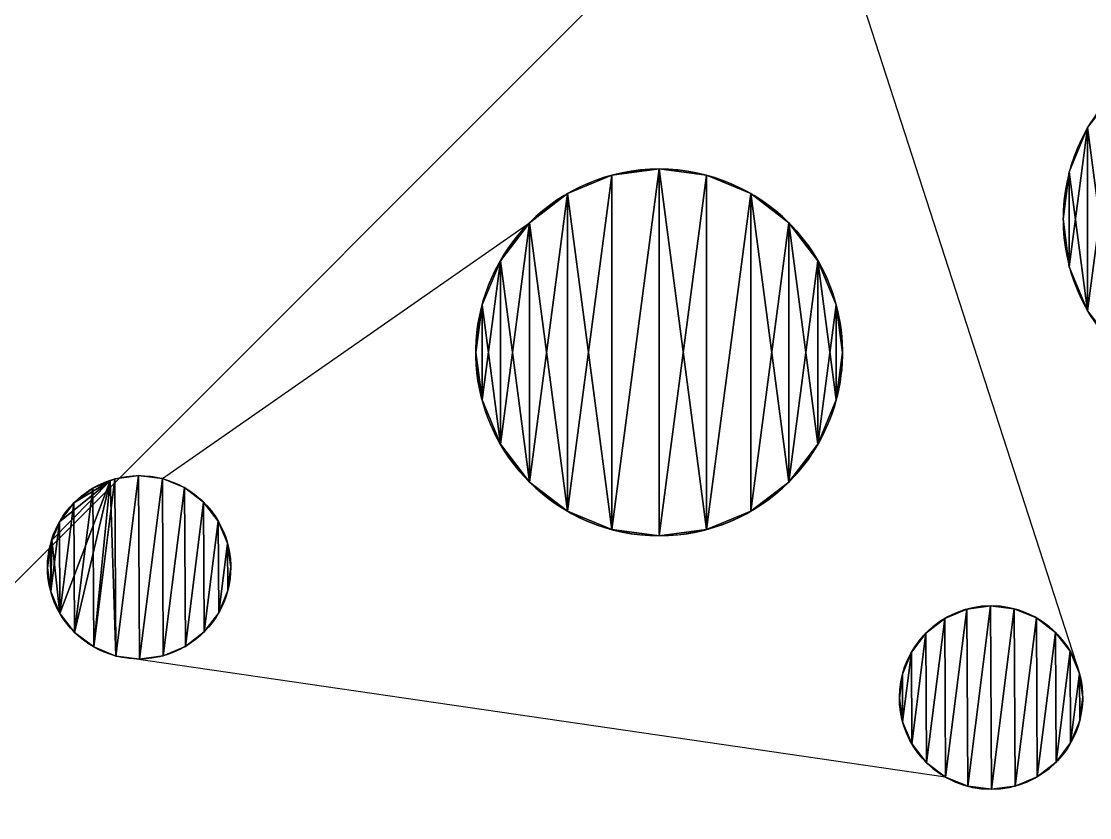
# Model space of a CAD drawing. Extents: x 0.1 to 24.1, y 0 to 24.
# Drawn here: x 5.49 to 11.32, y 4.13 to 8.47 of the extents above; entities that cross this region are included whole.
import ezdxf

# ---------------------------------------------------------------- set-up
doc = ezdxf.new("R2010")
doc.units = 0
doc.header["$MEASUREMENT"] = 0
doc.layers.get('0').update_dxf_attribs({"color": 13, "linetype": 'CONTINUOUS'})

# ---------------------------------------------------------------- blocks, each defined once
blk = doc.blocks.new('CLEANERBASE')
mesh = blk.add_polyface()
corners = [(24, 24), (0, 0), (0, 24), (24, 0)]
mesh.append_faces([[corners[k] for k in face] for face in [(0, 1, 2), (1, 0, 3)]], dxfattribs={"vtx0": -1})
mesh = blk.add_polyface()
corners = [(24, 0, 6), (0, 24, 6), (0, 0, 6), (24, 24, 6)]
mesh.append_faces([[corners[k] for k in face] for face in [(0, 1, 2), (1, 0, 3)]], dxfattribs={"vtx0": -1})

msp = doc.modelspace()

# ---------------------------------------------------------------- linework, layer by layer
for p, q in [((9.8933, 9.1544, 9), (11.2628, 4.9194, 9)), ((11.3073, 7.8953, 6), (11.3073, 7.8953, 9)), ((8.7116, 7.6351, 6), (8.7116, 7.6351, 9)), ((8.9704, 7.6692, 6), (8.9704, 7.6692, 9)), ((9.2292, 7.6351, 6), (9.2292, 7.6351, 9)), ((11.2074, 7.6541, 6), (11.2074, 7.6541, 9)), ((8.4704, 7.5352, 6), (8.4704, 7.5352, 9)), ((9.4704, 7.5352, 6), (9.4704, 7.5352, 9)), ((6.2608, 5.9813, 9), (8.2633, 7.3763, 9)), ((8.2633, 7.3763, 6), (8.2633, 7.3763, 9)), ((9.6775, 7.3763, 6), (9.6775, 7.3763, 9)), ((11.1733, 7.3953, 6), (11.1733, 7.3953, 9)), ((8.1044, 7.1692, 6), (8.1044, 7.1692, 9)), ((9.8364, 7.1692, 6), (9.8364, 7.1692, 9)), ((11.2074, 7.1365, 6), (11.2074, 7.1365, 9)), ((8.0045, 6.928, 6), (8.0045, 6.928, 9)), ((9.9363, 6.928, 6), (9.9363, 6.928, 9)), ((11.3073, 6.8953, 6), (11.3073, 6.8953, 9)), ((7.9704, 6.6692, 6), (7.9704, 6.6692, 9)), ((9.9704, 6.6692, 6), (9.9704, 6.6692, 9)), ((8.0045, 6.4104, 6), (8.0045, 6.4104, 9)), ((9.9363, 6.4104, 6), (9.9363, 6.4104, 9)), ((8.1044, 6.1692, 6), (8.1044, 6.1692, 9)), ((9.8364, 6.1692, 6), (9.8364, 6.1692, 9)), ((5.6588, 5.645, 6), (5.9764, 5.9691, 6)), ((6.002, 5.9799, 6), (6.002, 5.9799, 9)), ((6.1313, 5.9976, 6), (6.1313, 5.9976, 9)), ((6.2608, 5.9813, 6), (6.2608, 5.9813, 9)), ((8.2633, 5.9621, 6), (8.2633, 5.9621, 9)), ((9.6775, 5.9621, 6), (9.6775, 5.9621, 9)), ((5.8817, 5.9293, 6), (5.8817, 5.9293, 9)), ((6.3817, 5.932, 6), (6.3817, 5.932, 9)), ((5.7785, 5.8492, 6), (5.7785, 5.8492, 9)), ((6.4856, 5.8531, 6), (6.4856, 5.8531, 9)), ((8.4704, 5.8032, 6), (8.4704, 5.8032, 9)), ((9.4704, 5.8032, 6), (9.4704, 5.8032, 9)), ((5.6996, 5.7453, 6), (5.6996, 5.7453, 9)), ((6.5657, 5.75, 6), (6.5657, 5.75, 9)), ((8.7116, 5.7033, 6), (8.7116, 5.7033, 9)), ((8.9704, 5.6692, 6), (8.9704, 5.6692, 9)), ((9.2292, 5.7033, 6), (9.2292, 5.7033, 9)), ((5.6504, 5.6244, 6), (5.6504, 5.6244, 9)), ((6.6163, 5.6297, 6), (6.6163, 5.6297, 9)), ((5.634, 5.4949, 6), (5.634, 5.4949, 9)), ((6.634, 5.5003, 6), (6.634, 5.5003, 9)), ((5.6518, 5.3656, 6), (5.6518, 5.3656, 9)), ((6.6177, 5.3708, 6), (6.6177, 5.3708, 9)), ((5.7024, 5.2453, 6), (5.7024, 5.2453, 9)), ((6.5684, 5.25, 6), (6.5684, 5.25, 9)), ((10.6485, 5.2696, 6), (10.6485, 5.2696, 9)), ((10.7779, 5.2874, 6), (10.7779, 5.2874, 9)), ((10.9074, 5.271, 6), (10.9074, 5.271, 9)), ((10.5282, 5.219, 6), (10.5282, 5.219, 9)), ((11.0282, 5.2217, 6), (11.0282, 5.2217, 9)), ((5.7824, 5.1422, 6), (5.7824, 5.1422, 9)), ((6.4895, 5.146, 6), (6.4895, 5.146, 9)), ((10.4251, 5.139, 6), (10.4251, 5.139, 9)), ((11.1322, 5.1428, 6), (11.1322, 5.1428, 9)), ((5.8864, 5.0633, 6), (5.8864, 5.0633, 9)), ((6.0072, 5.014, 6), (6.0072, 5.014, 9)), ((10.5329, 4.353, 9), (6.0072, 5.014, 9)), ((6.2661, 5.0154, 6), (6.2661, 5.0154, 9)), ((6.3864, 5.066, 6), (6.3864, 5.066, 9)), ((10.3462, 5.035, 6), (10.3462, 5.035, 9)), ((11.2122, 5.0397, 6), (11.2122, 5.0397, 9)), ((6.1367, 4.9976, 6), (6.1367, 4.9976, 9)), ((10.2969, 4.9141, 6), (10.2969, 4.9141, 9)), ((11.2628, 4.9194, 6), (11.2628, 4.9194, 9)), ((10.2806, 4.7846, 6), (10.2806, 4.7846, 9)), ((11.2806, 4.7901, 6), (11.2806, 4.7901, 9)), ((10.2983, 4.6553, 6), (10.2983, 4.6553, 9)), ((11.2642, 4.6606, 6), (11.2642, 4.6606, 9)), ((10.3489, 4.535, 6), (10.3489, 4.535, 9)), ((11.2149, 4.5397, 6), (11.2149, 4.5397, 9)), ((10.429, 4.4319, 6), (10.429, 4.4319, 9)), ((11.1361, 4.4357, 6), (11.1361, 4.4357, 9)), ((10.5329, 4.353, 6), (10.5329, 4.353, 9)), ((11.0329, 4.3557, 6), (11.0329, 4.3557, 9)), ((10.6538, 4.3037, 6), (10.6538, 4.3037, 9)), ((10.7833, 4.2874, 6), (10.7833, 4.2874, 9)), ((10.9126, 4.3051, 6), (10.9126, 4.3051, 9))]:
    msp.add_line(p, q)
at = {"extrusion": (0, 0, -1)}
for centre, radius in [((-12.1733, 7.3953, -6), 1), ((-12.1733, 7.3953, -9), 1), ((-8.9704, 6.6692, -6), 1), ((-10.7806, 4.7874, -6), 0.5)]:
    msp.add_circle(centre, radius, dxfattribs=at)
for centre, radius, start, end in [((-8.9704, 6.6692, -9), 1, 45, 240), ((-8.9704, 6.6692, -9), 1, 240, 45), ((-6.134, 5.4976, -9), 0.5, 344.68815, 104.68815), ((-6.134, 5.4976, -6), 0.5, 71.51163, 269.68815), ((-6.134, 5.4976, -6), 0.5, 17.22852, 71.51163), ((-6.134, 5.4976, -9), 0.5, 104.68815, 284.68815), ((-6.134, 5.4976, -6), 0.5, 269.68815, 17.22852), ((-6.134, 5.4976, -9), 0.5, 284.68815, 344.68815), ((-10.7806, 4.7874, -9), 0.5, 299.68815, 164.68815), ((-10.7806, 4.7874, -9), 0.5, 164.68815, 299.68815)]:
    msp.add_arc(centre, radius, start, end, dxfattribs=at)

# ---------------------------------------------------------------- block references
msp.add_blockref('CLEANERBASE', (0.0508, 0.0107))

# ---------------------------------------------------------------- meshes
mesh = msp.add_polyface()
corners = [(11.2074, 7.6541, 6), (11.2074, 7.1365, 6), (11.1733, 7.3953, 6), (11.3073, 7.8953, 6), (11.3073, 6.8953, 6), (11.4662, 8.1024, 6), (11.4662, 6.6882, 6), (11.6733, 8.2613, 6), (11.6733, 6.5292, 6), (11.9145, 8.3612, 6), (11.9145, 6.4293, 6), (12.1733, 8.3953, 6), (12.1733, 6.3953, 6), (12.4321, 8.3612, 6), (12.4321, 6.4293, 6), (12.6733, 8.2613, 6), (12.6733, 6.5292, 6), (12.8804, 8.1024, 6), (12.8804, 6.6882, 6), (13.0393, 7.8953, 6), (13.0393, 6.8953, 6), (13.1392, 7.6541, 6), (13.1392, 7.1365, 6), (13.1733, 7.3953, 6)]
mesh.append_faces([[corners[k] for k in face] for face in [(0, 1, 2), (22, 21, 23)]], dxfattribs={"vtx0": -1})
mesh.append_faces([[corners[k] for k in face] for face in [(1, 3, 4), (4, 5, 6), (6, 7, 8), (8, 9, 10), (10, 11, 12), (12, 13, 14), (14, 15, 16), (16, 17, 18), (18, 19, 20), (20, 21, 22)]], dxfattribs={"vtx0": -1, "vtx1": -1})
mesh.append_faces([[corners[k] for k in face] for face in [(1, 0, 3), (4, 3, 5), (6, 5, 7), (8, 7, 9), (10, 9, 11), (12, 11, 13), (14, 13, 15), (16, 15, 17), (18, 17, 19), (20, 19, 21)]], dxfattribs={"vtx0": -1, "vtx2": -1})
mesh = msp.add_polyface()
corners = [(11.2074, 7.1365, 9), (11.2074, 7.6541, 9), (11.1733, 7.3953, 9), (11.3073, 6.8953, 9), (11.3073, 7.8953, 9), (11.4662, 6.6882, 9), (11.4662, 8.1024, 9), (11.6733, 6.5292, 9), (11.6733, 8.2613, 9), (11.9145, 6.4293, 9), (11.9145, 8.3612, 9), (12.1733, 6.3953, 9), (12.1733, 8.3953, 9), (12.4321, 6.4293, 9), (12.4321, 8.3612, 9), (12.6733, 8.2613, 9), (12.6733, 6.5292, 9), (12.8804, 6.6882, 9), (12.8804, 8.1024, 9), (13.0393, 6.8953, 9), (13.0393, 7.8953, 9), (13.1392, 7.1365, 9), (13.1392, 7.6541, 9), (13.1733, 7.3953, 9)]
mesh.append_faces([[corners[k] for k in face] for face in [(0, 1, 2), (22, 21, 23)]], dxfattribs={"vtx0": -1})
mesh.append_faces([[corners[k] for k in face] for face in [(1, 3, 4), (4, 5, 6), (6, 7, 8), (8, 9, 10), (10, 11, 12), (12, 13, 14), (14, 13, 15), (15, 17, 18), (18, 19, 20), (20, 21, 22)]], dxfattribs={"vtx0": -1, "vtx1": -1})
mesh.append_faces([[corners[k] for k in face] for face in [(1, 0, 3), (4, 3, 5), (6, 5, 7), (8, 7, 9), (10, 9, 11), (12, 11, 13), (15, 13, 16), (15, 16, 17), (18, 17, 19), (20, 19, 21)]], dxfattribs={"vtx0": -1, "vtx2": -1})
mesh = msp.add_polyface()
corners = [(11.4662, 8.1024, 9), (11.3073, 7.8953, 6), (11.3073, 7.8953, 9), (11.4662, 8.1024, 6)]
mesh.append_faces([[corners[k] for k in face] for face in [(0, 1, 2), (1, 0, 3)]], dxfattribs={"vtx0": -1})
mesh = msp.add_polyface()
corners = [(11.3073, 7.8953, 9), (11.2074, 7.6541, 6), (11.2074, 7.6541, 9), (11.3073, 7.8953, 6)]
mesh.append_faces([[corners[k] for k in face] for face in [(0, 1, 2), (1, 0, 3)]], dxfattribs={"vtx0": -1})
mesh = msp.add_polyface()
corners = [(8.0045, 6.4104, 9), (8.0045, 6.928, 9), (7.9704, 6.6692, 9), (8.1044, 6.1692, 9), (8.1044, 7.1692, 9), (8.2633, 5.9621, 9), (8.2633, 7.3763, 9), (8.4704, 5.8032, 9), (8.4704, 7.5352, 9), (8.7116, 5.7033, 9), (8.7116, 7.6351, 9), (8.9704, 7.6692, 9), (8.9704, 5.6692, 9), (9.2292, 5.7033, 9), (9.2292, 7.6351, 9), (9.4704, 7.5352, 9), (9.4704, 5.8032, 9), (9.6775, 5.9621, 9), (9.6775, 7.3763, 9), (9.8364, 6.1692, 9), (9.8364, 7.1692, 9), (9.9363, 6.4104, 9), (9.9363, 6.928, 9), (9.9704, 6.6692, 9)]
mesh.append_faces([[corners[k] for k in face] for face in [(0, 1, 2), (22, 21, 23)]], dxfattribs={"vtx0": -1})
mesh.append_faces([[corners[k] for k in face] for face in [(1, 3, 4), (4, 5, 6), (6, 7, 8), (8, 9, 10), (10, 9, 11), (11, 13, 14), (14, 13, 15), (15, 17, 18), (18, 19, 20), (20, 21, 22)]], dxfattribs={"vtx0": -1, "vtx1": -1})
mesh.append_faces([[corners[k] for k in face] for face in [(1, 0, 3), (4, 3, 5), (6, 5, 7), (8, 7, 9), (11, 9, 12), (11, 12, 13), (15, 13, 16), (15, 16, 17), (18, 17, 19), (20, 19, 21)]], dxfattribs={"vtx0": -1, "vtx2": -1})
mesh = msp.add_polyface()
corners = [(8.0045, 6.928, 6), (8.0045, 6.4104, 6), (7.9704, 6.6692, 6), (8.1044, 7.1692, 6), (8.1044, 6.1692, 6), (8.2633, 7.3763, 6), (8.2633, 5.9621, 6), (8.4704, 7.5352, 6), (8.4704, 5.8032, 6), (8.7116, 7.6351, 6), (8.7116, 5.7033, 6), (8.9704, 7.6692, 6), (8.9704, 5.6692, 6), (9.2292, 7.6351, 6), (9.2292, 5.7033, 6), (9.4704, 7.5352, 6), (9.4704, 5.8032, 6), (9.6775, 7.3763, 6), (9.6775, 5.9621, 6), (9.8364, 7.1692, 6), (9.8364, 6.1692, 6), (9.9363, 6.928, 6), (9.9363, 6.4104, 6), (9.9704, 6.6692, 6)]
mesh.append_faces([[corners[k] for k in face] for face in [(0, 1, 2), (22, 21, 23)]], dxfattribs={"vtx0": -1})
mesh.append_faces([[corners[k] for k in face] for face in [(1, 3, 4), (4, 5, 6), (6, 7, 8), (8, 9, 10), (10, 11, 12), (12, 13, 14), (14, 15, 16), (16, 17, 18), (18, 19, 20), (20, 21, 22)]], dxfattribs={"vtx0": -1, "vtx1": -1})
mesh.append_faces([[corners[k] for k in face] for face in [(1, 0, 3), (4, 3, 5), (6, 5, 7), (8, 7, 9), (10, 9, 11), (12, 11, 13), (14, 13, 15), (16, 15, 17), (18, 17, 19), (20, 19, 21)]], dxfattribs={"vtx0": -1, "vtx2": -1})
mesh = msp.add_polyface()
corners = [(8.4704, 7.5352, 9), (8.7116, 7.6351, 6), (8.4704, 7.5352, 6), (8.7116, 7.6351, 9)]
mesh.append_faces([[corners[k] for k in face] for face in [(0, 1, 2), (1, 0, 3)]], dxfattribs={"vtx0": -1})
mesh = msp.add_polyface()
corners = [(8.7116, 7.6351, 9), (8.9704, 7.6692, 6), (8.7116, 7.6351, 6), (8.9704, 7.6692, 9)]
mesh.append_faces([[corners[k] for k in face] for face in [(0, 1, 2), (1, 0, 3)]], dxfattribs={"vtx0": -1})
mesh = msp.add_polyface()
corners = [(8.9704, 7.6692, 9), (9.2292, 7.6351, 6), (8.9704, 7.6692, 6), (9.2292, 7.6351, 9)]
mesh.append_faces([[corners[k] for k in face] for face in [(0, 1, 2), (1, 0, 3)]], dxfattribs={"vtx0": -1})
mesh = msp.add_polyface()
corners = [(9.2292, 7.6351, 9), (9.4704, 7.5352, 6), (9.2292, 7.6351, 6), (9.4704, 7.5352, 9)]
mesh.append_faces([[corners[k] for k in face] for face in [(0, 1, 2), (1, 0, 3)]], dxfattribs={"vtx0": -1})
mesh = msp.add_polyface()
corners = [(11.2074, 7.6541, 9), (11.1733, 7.3953, 6), (11.1733, 7.3953, 9), (11.2074, 7.6541, 6)]
mesh.append_faces([[corners[k] for k in face] for face in [(0, 1, 2), (1, 0, 3)]], dxfattribs={"vtx0": -1})
mesh = msp.add_polyface()
corners = [(8.2633, 7.3763, 9), (8.4704, 7.5352, 6), (8.2633, 7.3763, 6), (8.4704, 7.5352, 9)]
mesh.append_faces([[corners[k] for k in face] for face in [(0, 1, 2), (1, 0, 3)]], dxfattribs={"vtx0": -1})
mesh = msp.add_polyface()
corners = [(9.4704, 7.5352, 9), (9.6775, 7.3763, 6), (9.4704, 7.5352, 6), (9.6775, 7.3763, 9)]
mesh.append_faces([[corners[k] for k in face] for face in [(0, 1, 2), (1, 0, 3)]], dxfattribs={"vtx0": -1})
mesh = msp.add_polyface()
corners = [(8.2633, 7.3763, 9), (8.1044, 7.1692, 6), (8.1044, 7.1692, 9), (8.2633, 7.3763, 6)]
mesh.append_faces([[corners[k] for k in face] for face in [(0, 1, 2), (1, 0, 3)]], dxfattribs={"vtx0": -1})
mesh = msp.add_polyface()
corners = [(9.6775, 7.3763, 6), (9.8364, 7.1692, 9), (9.8364, 7.1692, 6), (9.6775, 7.3763, 9)]
mesh.append_faces([[corners[k] for k in face] for face in [(0, 1, 2), (1, 0, 3)]], dxfattribs={"vtx0": -1})
mesh = msp.add_polyface()
corners = [(11.1733, 7.3953, 9), (11.2074, 7.1365, 6), (11.2074, 7.1365, 9), (11.1733, 7.3953, 6)]
mesh.append_faces([[corners[k] for k in face] for face in [(0, 1, 2), (1, 0, 3)]], dxfattribs={"vtx0": -1})
mesh = msp.add_polyface()
corners = [(8.1044, 7.1692, 9), (8.0045, 6.928, 6), (8.0045, 6.928, 9), (8.1044, 7.1692, 6)]
mesh.append_faces([[corners[k] for k in face] for face in [(0, 1, 2), (1, 0, 3)]], dxfattribs={"vtx0": -1})
mesh = msp.add_polyface()
corners = [(9.8364, 7.1692, 6), (9.9363, 6.928, 9), (9.9363, 6.928, 6), (9.8364, 7.1692, 9)]
mesh.append_faces([[corners[k] for k in face] for face in [(0, 1, 2), (1, 0, 3)]], dxfattribs={"vtx0": -1})
mesh = msp.add_polyface()
corners = [(11.2074, 7.1365, 9), (11.3073, 6.8953, 6), (11.3073, 6.8953, 9), (11.2074, 7.1365, 6)]
mesh.append_faces([[corners[k] for k in face] for face in [(0, 1, 2), (1, 0, 3)]], dxfattribs={"vtx0": -1})
mesh = msp.add_polyface()
corners = [(8.0045, 6.928, 9), (7.9704, 6.6692, 6), (7.9704, 6.6692, 9), (8.0045, 6.928, 6)]
mesh.append_faces([[corners[k] for k in face] for face in [(0, 1, 2), (1, 0, 3)]], dxfattribs={"vtx0": -1})
mesh = msp.add_polyface()
corners = [(9.9363, 6.928, 6), (9.9704, 6.6692, 9), (9.9704, 6.6692, 6), (9.9363, 6.928, 9)]
mesh.append_faces([[corners[k] for k in face] for face in [(0, 1, 2), (1, 0, 3)]], dxfattribs={"vtx0": -1})
mesh = msp.add_polyface()
corners = [(11.3073, 6.8953, 9), (11.4662, 6.6882, 6), (11.4662, 6.6882, 9), (11.3073, 6.8953, 6)]
mesh.append_faces([[corners[k] for k in face] for face in [(0, 1, 2), (1, 0, 3)]], dxfattribs={"vtx0": -1})
mesh = msp.add_polyface()
corners = [(7.9704, 6.6692, 9), (8.0045, 6.4104, 6), (8.0045, 6.4104, 9), (7.9704, 6.6692, 6)]
mesh.append_faces([[corners[k] for k in face] for face in [(0, 1, 2), (1, 0, 3)]], dxfattribs={"vtx0": -1})
mesh = msp.add_polyface()
corners = [(9.9704, 6.6692, 6), (9.9363, 6.4104, 9), (9.9363, 6.4104, 6), (9.9704, 6.6692, 9)]
mesh.append_faces([[corners[k] for k in face] for face in [(0, 1, 2), (1, 0, 3)]], dxfattribs={"vtx0": -1})
mesh = msp.add_polyface()
corners = [(8.0045, 6.4104, 9), (8.1044, 6.1692, 6), (8.1044, 6.1692, 9), (8.0045, 6.4104, 6)]
mesh.append_faces([[corners[k] for k in face] for face in [(0, 1, 2), (1, 0, 3)]], dxfattribs={"vtx0": -1})
mesh = msp.add_polyface()
corners = [(9.9363, 6.4104, 6), (9.8364, 6.1692, 9), (9.8364, 6.1692, 6), (9.9363, 6.4104, 9)]
mesh.append_faces([[corners[k] for k in face] for face in [(0, 1, 2), (1, 0, 3)]], dxfattribs={"vtx0": -1})
mesh = msp.add_polyface()
corners = [(8.1044, 6.1692, 9), (8.2633, 5.9621, 6), (8.2633, 5.9621, 9), (8.1044, 6.1692, 6)]
mesh.append_faces([[corners[k] for k in face] for face in [(0, 1, 2), (1, 0, 3)]], dxfattribs={"vtx0": -1})
mesh = msp.add_polyface()
corners = [(9.8364, 6.1692, 6), (9.6775, 5.9621, 9), (9.6775, 5.9621, 6), (9.8364, 6.1692, 9)]
mesh.append_faces([[corners[k] for k in face] for face in [(0, 1, 2), (1, 0, 3)]], dxfattribs={"vtx0": -1})
mesh = msp.add_polyface()
corners = [(5.6504, 5.6244, 6), (5.6518, 5.3656, 6), (5.634, 5.4949, 6), (5.6588, 5.645, 6), (5.7024, 5.2453, 6), (5.9764, 5.9691, 6), (5.7824, 5.1422, 6), (5.8864, 5.0633, 6), (6.0072, 5.014, 6), (6.002, 5.9799, 6), (6.1313, 5.9976, 6), (6.1367, 4.9976, 6), (6.2608, 5.9813, 6), (6.2661, 5.0154, 6), (6.3817, 5.932, 6), (6.3864, 5.066, 6), (6.4856, 5.8531, 6), (6.4895, 5.146, 6), (6.5657, 5.75, 6), (6.5684, 5.25, 6), (6.6163, 5.6297, 6), (6.6177, 5.3708, 6), (6.634, 5.5003, 6)]
mesh.append_faces([[corners[k] for k in face] for face in [(0, 1, 2), (21, 20, 22)]], dxfattribs={"vtx0": -1})
mesh.append_faces([[corners[k] for k in face] for face in [(1, 3, 4), (4, 5, 6), (6, 5, 7), (7, 5, 8), (8, 10, 11), (11, 12, 13), (13, 14, 15), (15, 16, 17), (17, 18, 19), (19, 20, 21)]], dxfattribs={"vtx0": -1, "vtx1": -1})
mesh.append_faces([[corners[k] for k in face] for face in [(1, 0, 3), (4, 3, 5), (8, 5, 9), (8, 9, 10), (11, 10, 12), (13, 12, 14), (15, 14, 16), (17, 16, 18), (19, 18, 20)]], dxfattribs={"vtx0": -1, "vtx2": -1})
mesh = msp.add_polyface()
corners = [(5.6518, 5.3656, 9), (5.6504, 5.6244, 9), (5.634, 5.4949, 9), (5.6996, 5.7453, 9), (5.7024, 5.2453, 9), (5.7785, 5.8492, 9), (5.7824, 5.1422, 9), (5.8817, 5.9293, 9), (5.8864, 5.0633, 9), (6.002, 5.9799, 9), (6.0072, 5.014, 9), (6.1313, 5.9976, 9), (6.1367, 4.9976, 9), (6.2608, 5.9813, 9), (6.2661, 5.0154, 9), (6.3817, 5.932, 9), (6.3864, 5.066, 9), (6.4856, 5.8531, 9), (6.4895, 5.146, 9), (6.5657, 5.75, 9), (6.5684, 5.25, 9), (6.6163, 5.6297, 9), (6.6177, 5.3708, 9), (6.634, 5.5003, 9)]
mesh.append_faces([[corners[k] for k in face] for face in [(0, 1, 2), (21, 22, 23)]], dxfattribs={"vtx0": -1})
mesh.append_faces([[corners[k] for k in face] for face in [(1, 0, 3), (3, 4, 5), (5, 6, 7), (7, 8, 9), (9, 10, 11), (11, 12, 13), (13, 14, 15), (15, 16, 17), (17, 18, 19), (19, 20, 21)]], dxfattribs={"vtx0": -1, "vtx1": -1})
mesh.append_faces([[corners[k] for k in face] for face in [(3, 0, 4), (5, 4, 6), (7, 6, 8), (9, 8, 10), (11, 10, 12), (13, 12, 14), (15, 14, 16), (17, 16, 18), (19, 18, 20), (21, 20, 22)]], dxfattribs={"vtx0": -1, "vtx2": -1})
mesh = msp.add_polyface()
corners = [(5.6996, 5.7453, 6), (5.9764, 5.9691, 6), (5.6588, 5.645, 6), (5.7785, 5.8492, 6), (5.8817, 5.9293, 6)]
mesh.append_faces([[corners[k] for k in face] for face in [(0, 1, 2), (1, 3, 4)]], dxfattribs={"vtx0": -1})
mesh.append_faces([[corners[k] for k in face] for face in [(1, 0, 3)]], dxfattribs={"vtx0": -1, "vtx2": -1})
mesh = msp.add_polyface()
corners = [(5.8817, 5.9293, 9), (5.9764, 5.9691, 6), (5.8817, 5.9293, 6), (6.002, 5.9799, 6), (6.002, 5.9799, 9)]
mesh.append_faces([[corners[k] for k in face] for face in [(0, 1, 2), (3, 0, 4)]], dxfattribs={"vtx0": -1})
mesh.append_faces([[corners[k] for k in face] for face in [(1, 0, 3)]], dxfattribs={"vtx0": -1, "vtx1": -1})
mesh = msp.add_polyface()
corners = [(6.002, 5.9799, 9), (6.1313, 5.9976, 6), (6.002, 5.9799, 6), (6.1313, 5.9976, 9)]
mesh.append_faces([[corners[k] for k in face] for face in [(0, 1, 2), (1, 0, 3)]], dxfattribs={"vtx0": -1})
mesh = msp.add_polyface()
corners = [(6.1313, 5.9976, 9), (6.2608, 5.9813, 6), (6.1313, 5.9976, 6), (6.2608, 5.9813, 9)]
mesh.append_faces([[corners[k] for k in face] for face in [(0, 1, 2), (1, 0, 3)]], dxfattribs={"vtx0": -1})
mesh = msp.add_polyface()
corners = [(6.2608, 5.9813, 9), (6.3817, 5.932, 6), (6.2608, 5.9813, 6), (6.3817, 5.932, 9)]
mesh.append_faces([[corners[k] for k in face] for face in [(0, 1, 2), (1, 0, 3)]], dxfattribs={"vtx0": -1})
mesh = msp.add_polyface()
corners = [(8.4704, 5.8032, 9), (8.2633, 5.9621, 6), (8.4704, 5.8032, 6), (8.2633, 5.9621, 9)]
mesh.append_faces([[corners[k] for k in face] for face in [(0, 1, 2), (1, 0, 3)]], dxfattribs={"vtx0": -1})
mesh = msp.add_polyface()
corners = [(9.6775, 5.9621, 9), (9.4704, 5.8032, 6), (9.6775, 5.9621, 6), (9.4704, 5.8032, 9)]
mesh.append_faces([[corners[k] for k in face] for face in [(0, 1, 2), (1, 0, 3)]], dxfattribs={"vtx0": -1})
mesh = msp.add_polyface()
corners = [(5.7785, 5.8492, 9), (5.8817, 5.9293, 6), (5.7785, 5.8492, 6), (5.8817, 5.9293, 9)]
mesh.append_faces([[corners[k] for k in face] for face in [(0, 1, 2), (1, 0, 3)]], dxfattribs={"vtx0": -1})
mesh = msp.add_polyface()
corners = [(6.3817, 5.932, 9), (6.4856, 5.8531, 6), (6.3817, 5.932, 6), (6.4856, 5.8531, 9)]
mesh.append_faces([[corners[k] for k in face] for face in [(0, 1, 2), (1, 0, 3)]], dxfattribs={"vtx0": -1})
mesh = msp.add_polyface()
corners = [(5.7785, 5.8492, 9), (5.6996, 5.7453, 6), (5.6996, 5.7453, 9), (5.7785, 5.8492, 6)]
mesh.append_faces([[corners[k] for k in face] for face in [(0, 1, 2), (1, 0, 3)]], dxfattribs={"vtx0": -1})
mesh = msp.add_polyface()
corners = [(6.4856, 5.8531, 6), (6.5657, 5.75, 9), (6.5657, 5.75, 6), (6.4856, 5.8531, 9)]
mesh.append_faces([[corners[k] for k in face] for face in [(0, 1, 2), (1, 0, 3)]], dxfattribs={"vtx0": -1})
mesh = msp.add_polyface()
corners = [(8.7116, 5.7033, 9), (8.4704, 5.8032, 6), (8.7116, 5.7033, 6), (8.4704, 5.8032, 9)]
mesh.append_faces([[corners[k] for k in face] for face in [(0, 1, 2), (1, 0, 3)]], dxfattribs={"vtx0": -1})
mesh = msp.add_polyface()
corners = [(9.4704, 5.8032, 9), (9.2292, 5.7033, 6), (9.4704, 5.8032, 6), (9.2292, 5.7033, 9)]
mesh.append_faces([[corners[k] for k in face] for face in [(0, 1, 2), (1, 0, 3)]], dxfattribs={"vtx0": -1})
mesh = msp.add_polyface()
corners = [(5.6996, 5.7453, 9), (5.6504, 5.6244, 6), (5.6504, 5.6244, 9), (5.6588, 5.645, 6), (5.6996, 5.7453, 6)]
mesh.append_faces([[corners[k] for k in face] for face in [(0, 1, 2), (3, 0, 4)]], dxfattribs={"vtx0": -1})
mesh.append_faces([[corners[k] for k in face] for face in [(1, 0, 3)]], dxfattribs={"vtx0": -1, "vtx1": -1})
mesh = msp.add_polyface()
corners = [(6.5657, 5.75, 6), (6.6163, 5.6297, 9), (6.6163, 5.6297, 6), (6.5657, 5.75, 9)]
mesh.append_faces([[corners[k] for k in face] for face in [(0, 1, 2), (1, 0, 3)]], dxfattribs={"vtx0": -1})
mesh = msp.add_polyface()
corners = [(8.9704, 5.6692, 9), (8.7116, 5.7033, 6), (8.9704, 5.6692, 6), (8.7116, 5.7033, 9)]
mesh.append_faces([[corners[k] for k in face] for face in [(0, 1, 2), (1, 0, 3)]], dxfattribs={"vtx0": -1})
mesh = msp.add_polyface()
corners = [(9.2292, 5.7033, 9), (8.9704, 5.6692, 6), (9.2292, 5.7033, 6), (8.9704, 5.6692, 9)]
mesh.append_faces([[corners[k] for k in face] for face in [(0, 1, 2), (1, 0, 3)]], dxfattribs={"vtx0": -1})
mesh = msp.add_polyface()
corners = [(5.6504, 5.6244, 9), (5.634, 5.4949, 6), (5.634, 5.4949, 9), (5.6504, 5.6244, 6)]
mesh.append_faces([[corners[k] for k in face] for face in [(0, 1, 2), (1, 0, 3)]], dxfattribs={"vtx0": -1})
mesh = msp.add_polyface()
corners = [(6.6163, 5.6297, 6), (6.634, 5.5003, 9), (6.634, 5.5003, 6), (6.6163, 5.6297, 9)]
mesh.append_faces([[corners[k] for k in face] for face in [(0, 1, 2), (1, 0, 3)]], dxfattribs={"vtx0": -1})
mesh = msp.add_polyface()
corners = [(5.634, 5.4949, 9), (5.6518, 5.3656, 6), (5.6518, 5.3656, 9), (5.634, 5.4949, 6)]
mesh.append_faces([[corners[k] for k in face] for face in [(0, 1, 2), (1, 0, 3)]], dxfattribs={"vtx0": -1})
mesh = msp.add_polyface()
corners = [(6.634, 5.5003, 6), (6.6177, 5.3708, 9), (6.6177, 5.3708, 6), (6.634, 5.5003, 9)]
mesh.append_faces([[corners[k] for k in face] for face in [(0, 1, 2), (1, 0, 3)]], dxfattribs={"vtx0": -1})
mesh = msp.add_polyface()
corners = [(5.6518, 5.3656, 9), (5.7024, 5.2453, 6), (5.7024, 5.2453, 9), (5.6518, 5.3656, 6)]
mesh.append_faces([[corners[k] for k in face] for face in [(0, 1, 2), (1, 0, 3)]], dxfattribs={"vtx0": -1})
mesh = msp.add_polyface()
corners = [(6.6177, 5.3708, 6), (6.5684, 5.25, 9), (6.5684, 5.25, 6), (6.6177, 5.3708, 9)]
mesh.append_faces([[corners[k] for k in face] for face in [(0, 1, 2), (1, 0, 3)]], dxfattribs={"vtx0": -1})
mesh = msp.add_polyface()
corners = [(5.7024, 5.2453, 9), (5.7824, 5.1422, 6), (5.7824, 5.1422, 9), (5.7024, 5.2453, 6)]
mesh.append_faces([[corners[k] for k in face] for face in [(0, 1, 2), (1, 0, 3)]], dxfattribs={"vtx0": -1})
mesh = msp.add_polyface()
corners = [(6.5684, 5.25, 6), (6.4895, 5.146, 9), (6.4895, 5.146, 6), (6.5684, 5.25, 9)]
mesh.append_faces([[corners[k] for k in face] for face in [(0, 1, 2), (1, 0, 3)]], dxfattribs={"vtx0": -1})
mesh = msp.add_polyface()
corners = [(10.2969, 4.9141, 6), (10.2983, 4.6553, 6), (10.2806, 4.7846, 6), (10.3462, 5.035, 6), (10.3489, 4.535, 6), (10.4251, 5.139, 6), (10.429, 4.4319, 6), (10.5282, 5.219, 6), (10.5329, 4.353, 6), (10.6485, 5.2696, 6), (10.6538, 4.3037, 6), (10.7779, 5.2874, 6), (10.7833, 4.2874, 6), (10.9074, 5.271, 6), (10.9126, 4.3051, 6), (11.0282, 5.2217, 6), (11.0329, 4.3557, 6), (11.1322, 5.1428, 6), (11.1361, 4.4357, 6), (11.2122, 5.0397, 6), (11.2149, 4.5397, 6), (11.2628, 4.9194, 6), (11.2642, 4.6606, 6), (11.2806, 4.7901, 6)]
mesh.append_faces([[corners[k] for k in face] for face in [(0, 1, 2), (22, 21, 23)]], dxfattribs={"vtx0": -1})
mesh.append_faces([[corners[k] for k in face] for face in [(1, 3, 4), (4, 5, 6), (6, 7, 8), (8, 9, 10), (10, 11, 12), (12, 13, 14), (14, 15, 16), (16, 17, 18), (18, 19, 20), (20, 21, 22)]], dxfattribs={"vtx0": -1, "vtx1": -1})
mesh.append_faces([[corners[k] for k in face] for face in [(1, 0, 3), (4, 3, 5), (6, 5, 7), (8, 7, 9), (10, 9, 11), (12, 11, 13), (14, 13, 15), (16, 15, 17), (18, 17, 19), (20, 19, 21)]], dxfattribs={"vtx0": -1, "vtx2": -1})
mesh = msp.add_polyface()
corners = [(10.2983, 4.6553, 9), (10.2969, 4.9141, 9), (10.2806, 4.7846, 9), (10.3462, 5.035, 9), (10.3489, 4.535, 9), (10.4251, 5.139, 9), (10.429, 4.4319, 9), (10.5282, 5.219, 9), (10.5329, 4.353, 9), (10.6485, 5.2696, 9), (10.6538, 4.3037, 9), (10.7779, 5.2874, 9), (10.7833, 4.2874, 9), (10.9074, 5.271, 9), (10.9126, 4.3051, 9), (11.0282, 5.2217, 9), (11.0329, 4.3557, 9), (11.1322, 5.1428, 9), (11.1361, 4.4357, 9), (11.2122, 5.0397, 9), (11.2149, 4.5397, 9), (11.2628, 4.9194, 9), (11.2642, 4.6606, 9), (11.2806, 4.7901, 9)]
mesh.append_faces([[corners[k] for k in face] for face in [(0, 1, 2), (21, 22, 23)]], dxfattribs={"vtx0": -1})
mesh.append_faces([[corners[k] for k in face] for face in [(1, 0, 3), (3, 4, 5), (5, 6, 7), (7, 8, 9), (9, 10, 11), (11, 12, 13), (13, 14, 15), (15, 16, 17), (17, 18, 19), (19, 20, 21)]], dxfattribs={"vtx0": -1, "vtx1": -1})
mesh.append_faces([[corners[k] for k in face] for face in [(3, 0, 4), (5, 4, 6), (7, 6, 8), (9, 8, 10), (11, 10, 12), (13, 12, 14), (15, 14, 16), (17, 16, 18), (19, 18, 20), (21, 20, 22)]], dxfattribs={"vtx0": -1, "vtx2": -1})
mesh = msp.add_polyface()
corners = [(10.5282, 5.219, 9), (10.6485, 5.2696, 6), (10.5282, 5.219, 6), (10.6485, 5.2696, 9)]
mesh.append_faces([[corners[k] for k in face] for face in [(0, 1, 2), (1, 0, 3)]], dxfattribs={"vtx0": -1})
mesh = msp.add_polyface()
corners = [(10.6485, 5.2696, 9), (10.7779, 5.2874, 6), (10.6485, 5.2696, 6), (10.7779, 5.2874, 9)]
mesh.append_faces([[corners[k] for k in face] for face in [(0, 1, 2), (1, 0, 3)]], dxfattribs={"vtx0": -1})
mesh = msp.add_polyface()
corners = [(10.7779, 5.2874, 9), (10.9074, 5.271, 6), (10.7779, 5.2874, 6), (10.9074, 5.271, 9)]
mesh.append_faces([[corners[k] for k in face] for face in [(0, 1, 2), (1, 0, 3)]], dxfattribs={"vtx0": -1})
mesh = msp.add_polyface()
corners = [(10.9074, 5.271, 9), (11.0282, 5.2217, 6), (10.9074, 5.271, 6), (11.0282, 5.2217, 9)]
mesh.append_faces([[corners[k] for k in face] for face in [(0, 1, 2), (1, 0, 3)]], dxfattribs={"vtx0": -1})
mesh = msp.add_polyface()
corners = [(10.4251, 5.139, 9), (10.5282, 5.219, 6), (10.4251, 5.139, 6), (10.5282, 5.219, 9)]
mesh.append_faces([[corners[k] for k in face] for face in [(0, 1, 2), (1, 0, 3)]], dxfattribs={"vtx0": -1})
mesh = msp.add_polyface()
corners = [(11.0282, 5.2217, 9), (11.1322, 5.1428, 6), (11.0282, 5.2217, 6), (11.1322, 5.1428, 9)]
mesh.append_faces([[corners[k] for k in face] for face in [(0, 1, 2), (1, 0, 3)]], dxfattribs={"vtx0": -1})
mesh = msp.add_polyface()
corners = [(5.8864, 5.0633, 9), (5.7824, 5.1422, 6), (5.8864, 5.0633, 6), (5.7824, 5.1422, 9)]
mesh.append_faces([[corners[k] for k in face] for face in [(0, 1, 2), (1, 0, 3)]], dxfattribs={"vtx0": -1})
mesh = msp.add_polyface()
corners = [(6.4895, 5.146, 9), (6.3864, 5.066, 6), (6.4895, 5.146, 6), (6.3864, 5.066, 9)]
mesh.append_faces([[corners[k] for k in face] for face in [(0, 1, 2), (1, 0, 3)]], dxfattribs={"vtx0": -1})
mesh = msp.add_polyface()
corners = [(10.4251, 5.139, 9), (10.3462, 5.035, 6), (10.3462, 5.035, 9), (10.4251, 5.139, 6)]
mesh.append_faces([[corners[k] for k in face] for face in [(0, 1, 2), (1, 0, 3)]], dxfattribs={"vtx0": -1})
mesh = msp.add_polyface()
corners = [(11.1322, 5.1428, 6), (11.2122, 5.0397, 9), (11.2122, 5.0397, 6), (11.1322, 5.1428, 9)]
mesh.append_faces([[corners[k] for k in face] for face in [(0, 1, 2), (1, 0, 3)]], dxfattribs={"vtx0": -1})
mesh = msp.add_polyface()
corners = [(6.0072, 5.014, 9), (5.8864, 5.0633, 6), (6.0072, 5.014, 6), (5.8864, 5.0633, 9)]
mesh.append_faces([[corners[k] for k in face] for face in [(0, 1, 2), (1, 0, 3)]], dxfattribs={"vtx0": -1})
mesh = msp.add_polyface()
corners = [(6.1367, 4.9976, 9), (6.0072, 5.014, 6), (6.1367, 4.9976, 6), (6.0072, 5.014, 9)]
mesh.append_faces([[corners[k] for k in face] for face in [(0, 1, 2), (1, 0, 3)]], dxfattribs={"vtx0": -1})
mesh = msp.add_polyface()
corners = [(6.2661, 5.0154, 9), (6.1367, 4.9976, 6), (6.2661, 5.0154, 6), (6.1367, 4.9976, 9)]
mesh.append_faces([[corners[k] for k in face] for face in [(0, 1, 2), (1, 0, 3)]], dxfattribs={"vtx0": -1})
mesh = msp.add_polyface()
corners = [(6.3864, 5.066, 9), (6.2661, 5.0154, 6), (6.3864, 5.066, 6), (6.2661, 5.0154, 9)]
mesh.append_faces([[corners[k] for k in face] for face in [(0, 1, 2), (1, 0, 3)]], dxfattribs={"vtx0": -1})
mesh = msp.add_polyface()
corners = [(10.3462, 5.035, 9), (10.2969, 4.9141, 6), (10.2969, 4.9141, 9), (10.3462, 5.035, 6)]
mesh.append_faces([[corners[k] for k in face] for face in [(0, 1, 2), (1, 0, 3)]], dxfattribs={"vtx0": -1})
mesh = msp.add_polyface()
corners = [(11.2122, 5.0397, 6), (11.2628, 4.9194, 9), (11.2628, 4.9194, 6), (11.2122, 5.0397, 9)]
mesh.append_faces([[corners[k] for k in face] for face in [(0, 1, 2), (1, 0, 3)]], dxfattribs={"vtx0": -1})
mesh = msp.add_polyface()
corners = [(10.2969, 4.9141, 9), (10.2806, 4.7846, 6), (10.2806, 4.7846, 9), (10.2969, 4.9141, 6)]
mesh.append_faces([[corners[k] for k in face] for face in [(0, 1, 2), (1, 0, 3)]], dxfattribs={"vtx0": -1})
mesh = msp.add_polyface()
corners = [(11.2628, 4.9194, 6), (11.2806, 4.7901, 9), (11.2806, 4.7901, 6), (11.2628, 4.9194, 9)]
mesh.append_faces([[corners[k] for k in face] for face in [(0, 1, 2), (1, 0, 3)]], dxfattribs={"vtx0": -1})
mesh = msp.add_polyface()
corners = [(10.2806, 4.7846, 9), (10.2983, 4.6553, 6), (10.2983, 4.6553, 9), (10.2806, 4.7846, 6)]
mesh.append_faces([[corners[k] for k in face] for face in [(0, 1, 2), (1, 0, 3)]], dxfattribs={"vtx0": -1})
mesh = msp.add_polyface()
corners = [(11.2806, 4.7901, 6), (11.2642, 4.6606, 9), (11.2642, 4.6606, 6), (11.2806, 4.7901, 9)]
mesh.append_faces([[corners[k] for k in face] for face in [(0, 1, 2), (1, 0, 3)]], dxfattribs={"vtx0": -1})
mesh = msp.add_polyface()
corners = [(10.2983, 4.6553, 9), (10.3489, 4.535, 6), (10.3489, 4.535, 9), (10.2983, 4.6553, 6)]
mesh.append_faces([[corners[k] for k in face] for face in [(0, 1, 2), (1, 0, 3)]], dxfattribs={"vtx0": -1})
mesh = msp.add_polyface()
corners = [(11.2642, 4.6606, 6), (11.2149, 4.5397, 9), (11.2149, 4.5397, 6), (11.2642, 4.6606, 9)]
mesh.append_faces([[corners[k] for k in face] for face in [(0, 1, 2), (1, 0, 3)]], dxfattribs={"vtx0": -1})
mesh = msp.add_polyface()
corners = [(10.3489, 4.535, 9), (10.429, 4.4319, 6), (10.429, 4.4319, 9), (10.3489, 4.535, 6)]
mesh.append_faces([[corners[k] for k in face] for face in [(0, 1, 2), (1, 0, 3)]], dxfattribs={"vtx0": -1})
mesh = msp.add_polyface()
corners = [(11.2149, 4.5397, 6), (11.1361, 4.4357, 9), (11.1361, 4.4357, 6), (11.2149, 4.5397, 9)]
mesh.append_faces([[corners[k] for k in face] for face in [(0, 1, 2), (1, 0, 3)]], dxfattribs={"vtx0": -1})
mesh = msp.add_polyface()
corners = [(10.5329, 4.353, 9), (10.429, 4.4319, 6), (10.5329, 4.353, 6), (10.429, 4.4319, 9)]
mesh.append_faces([[corners[k] for k in face] for face in [(0, 1, 2), (1, 0, 3)]], dxfattribs={"vtx0": -1})
mesh = msp.add_polyface()
corners = [(11.1361, 4.4357, 9), (11.0329, 4.3557, 6), (11.1361, 4.4357, 6), (11.0329, 4.3557, 9)]
mesh.append_faces([[corners[k] for k in face] for face in [(0, 1, 2), (1, 0, 3)]], dxfattribs={"vtx0": -1})
mesh = msp.add_polyface()
corners = [(10.6538, 4.3037, 9), (10.5329, 4.353, 6), (10.6538, 4.3037, 6), (10.5329, 4.353, 9)]
mesh.append_faces([[corners[k] for k in face] for face in [(0, 1, 2), (1, 0, 3)]], dxfattribs={"vtx0": -1})
mesh = msp.add_polyface()
corners = [(11.0329, 4.3557, 9), (10.9126, 4.3051, 6), (11.0329, 4.3557, 6), (10.9126, 4.3051, 9)]
mesh.append_faces([[corners[k] for k in face] for face in [(0, 1, 2), (1, 0, 3)]], dxfattribs={"vtx0": -1})
mesh = msp.add_polyface()
corners = [(10.7833, 4.2874, 9), (10.6538, 4.3037, 6), (10.7833, 4.2874, 6), (10.6538, 4.3037, 9)]
mesh.append_faces([[corners[k] for k in face] for face in [(0, 1, 2), (1, 0, 3)]], dxfattribs={"vtx0": -1})
mesh = msp.add_polyface()
corners = [(10.9126, 4.3051, 9), (10.7833, 4.2874, 6), (10.9126, 4.3051, 6), (10.7833, 4.2874, 9)]
mesh.append_faces([[corners[k] for k in face] for face in [(0, 1, 2), (1, 0, 3)]], dxfattribs={"vtx0": -1})

doc.saveas('drawing.dxf')
